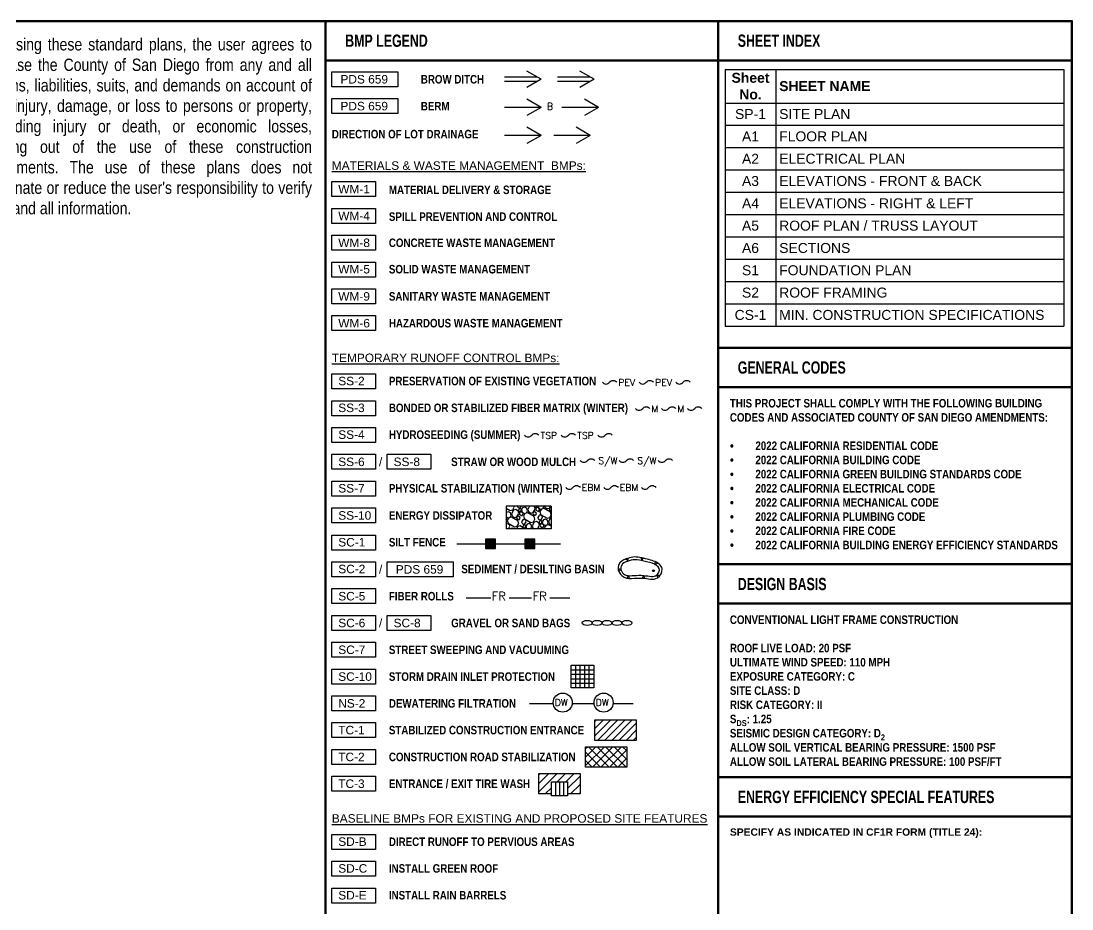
# Model space of a CAD drawing. Header units: inches. Extents: x -350 to 3672, y -1325 to 3943.
# Drawn here: x 3319.83 to 3333.2, y 984.6 to 995.89 of the extents above; entities that cross this region are included whole.
import ezdxf
from ezdxf.enums import TextEntityAlignment as Align

# ---------------------------------------------------------------- set-up
doc = ezdxf.new("R2010")
doc.units = ezdxf.units.IN
doc.header["$MEASUREMENT"] = 0
doc.layers.add('Plot Plan Border', color=7, linetype='Continuous', lineweight=50)
doc.layers.add('Plot Plan Notes', color=7, linetype='Continuous')
doc.styles.add('Legend', font='ARIALNB.TTF')
doc.styles.get("Standard").update_dxf_attribs({"font": 'arial.ttf'})
doc.styles.add('THIN', font='ROMANS.shx', dxfattribs={"height": 0.0944})
doc.styles.add('TITLE', font='ARIALNB.TTF', dxfattribs={"height": 0.4})

# ---------------------------------------------------------------- blocks, each defined once
blk = doc.blocks.new('*T107')
at = {"layer": 'Plot Plan Notes', "color": 0, "linetype": 'ByBlock', "lineweight": -2, "transparency": 16777216}
for p, q in [((0, 0), (4.309, 0)), ((0, 0), (0, -3.263)), ((0.647, 0), (0.647, -3.263)), ((4.309, 0), (4.309, -3.263)), ((0, -0.427), (4.309, -0.427)), ((0, -0.71), (4.309, -0.71)), ((0, -0.994), (4.309, -0.994)), ((0, -1.278), (4.309, -1.278)), ((0, -1.561), (4.309, -1.561)), ((0, -1.845), (4.309, -1.845)), ((0, -2.129), (4.309, -2.129)), ((0, -2.412), (4.309, -2.412)), ((0, -2.696), (4.309, -2.696)), ((0, -2.98), (4.309, -2.98)), ((0, -3.263), (4.309, -3.263))]:
    blk.add_line(p, q, dxfattribs=at)
at = {"layer": 'Plot Plan Notes', "color": 0, "transparency": 16777216}
for s, insert, char_height, width, attachment_point in [('{\\fArial|b1|i0|c0|p34;Sheet No. }', (0.324, -0.213), 0.12672, 0.56259, 5), ('{\\fArial|b1|i0|c0|p34;SHEET NAME}', (0.689, -0.213), 0.12672, 3.57721, 4), ('SP-1', (0.324, -0.568), 0.1267, 0.56259, 5), ('SITE PLAN', (0.689, -0.568), 0.1267, 3.57721, 4), ('A1', (0.324, -0.852), 0.1267, 0.56259, 5), ('FLOOR PLAN', (0.689, -0.852), 0.1267, 3.57721, 4), ('A2', (0.324, -1.136), 0.1267, 0.56259, 5), ('ELECTRICAL PLAN', (0.689, -1.136), 0.12672, 3.57721, 4), ('A3', (0.324, -1.419), 0.1267, 0.56259, 5), ('ELEVATIONS - FRONT & BACK', (0.689, -1.419), 0.12672, 3.57721, 4), ('A4', (0.324, -1.703), 0.1267, 0.56259, 5), ('ELEVATIONS - RIGHT & LEFT', (0.689, -1.703), 0.12672, 3.57721, 4), ('A5', (0.324, -1.987), 0.1267, 0.56259, 5), ('ROOF PLAN / TRUSS LAYOUT', (0.689, -1.987), 0.12672, 3.57721, 4), ('A6', (0.324, -2.271), 0.1267, 0.56259, 5), ('SECTIONS', (0.689, -2.271), 0.1267, 3.57721, 4), ('S1', (0.324, -2.554), 0.1267, 0.56259, 5), ('FOUNDATION PLAN', (0.689, -2.554), 0.12672, 3.57721, 4), ('S2', (0.324, -2.838), 0.1267, 0.56259, 5), ('ROOF FRAMING', (0.689, -2.838), 0.12672, 3.57721, 4), ('CS-1', (0.324, -3.122), 0.1267, 0.56259, 5), ('MIN. CONSTRUCTION SPECIFICATIONS', (0.689, -3.122), 0.12672, 3.57721, 4)]:
    blk.add_mtext(s, dxfattribs=dict(at, insert=insert, char_height=char_height, width=width, attachment_point=attachment_point))
blk = doc.blocks.new('*X105')
at = {"color": 0}
for p, q in [((5.75, 12.84), (5.793, 12.815)), ((5.823, 12.823), (5.839, 12.851)), ((5.839, 12.851), (5.836, 12.863)), ((5.874, 12.863), (5.876, 12.855)), ((5.876, 12.854), (5.894, 12.844)), ((5.893, 12.845), (5.909, 12.849)), ((5.904, 12.836), (5.894, 12.834)), ((5.916, 12.829), (5.904, 12.836)), ((5.909, 12.848), (5.918, 12.863)), ((5.932, 12.844), (5.92, 12.822)), ((5.957, 12.851), (5.932, 12.844)), ((5.98, 12.838), (5.957, 12.851)), ((5.986, 12.813), (5.98, 12.838)), ((6.01, 12.863), (5.989, 12.827)), ((6.065, 12.857), (6.056, 12.863)), ((6.072, 12.833), (6.065, 12.858)), ((6.067, 12.863), (6.069, 12.856)), ((6.069, 12.856), (6.08, 12.849)), ((6.085, 12.845), (6.077, 12.831)), ((6.08, 12.85), (6.09, 12.853)), ((6.098, 12.848), (6.085, 12.844)), ((6.091, 12.851), (6.097, 12.863)), ((6.117, 12.838), (6.097, 12.849)), ((6.103, 12.863), (6.107, 12.845)), ((6.107, 12.845), (6.13, 12.832)), ((6.121, 12.824), (6.117, 12.836)), ((6.13, 12.832), (6.155, 12.839)), ((6.17, 12.839), (6.14, 12.831)), ((6.155, 12.839), (6.168, 12.861)), ((6.168, 12.861), (6.167, 12.863)), ((6.242, 12.798), (6.17, 12.839)), ((6.174, 12.863), (6.177, 12.852)), ((6.177, 12.851), (6.205, 12.835)), ((6.205, 12.836), (6.23, 12.842)), ((6.235, 12.846), (6.227, 12.833)), ((6.23, 12.841), (6.243, 12.863)), ((6.246, 12.849), (6.235, 12.846)), ((6.25, 12.848), (6.246, 12.85)), ((5.751, 12.795), (5.75, 12.793)), ((5.75, 12.745), (5.767, 12.735)), ((5.755, 12.741), (5.75, 12.743)), ((5.75, 12.713), (5.758, 12.727)), ((5.776, 12.802), (5.751, 12.795)), ((5.759, 12.727), (5.755, 12.739)), ((5.777, 12.733), (5.761, 12.706)), ((5.767, 12.735), (5.792, 12.742)), ((5.799, 12.789), (5.776, 12.802)), ((5.808, 12.742), (5.777, 12.733)), ((5.792, 12.742), (5.805, 12.764)), ((5.793, 12.815), (5.823, 12.823)), ((5.805, 12.764), (5.799, 12.789)), ((5.831, 12.818), (5.808, 12.779)), ((5.808, 12.78), (5.814, 12.755)), ((5.88, 12.7), (5.808, 12.742)), ((5.815, 12.754), (5.843, 12.738)), ((5.855, 12.826), (5.83, 12.819)), ((5.843, 12.738), (5.868, 12.745)), ((5.884, 12.809), (5.856, 12.825)), ((5.872, 12.749), (5.865, 12.736)), ((5.865, 12.736), (5.868, 12.725)), ((5.868, 12.744), (5.891, 12.784)), ((5.868, 12.726), (5.886, 12.716)), ((5.884, 12.752), (5.873, 12.749)), ((5.89, 12.785), (5.884, 12.81)), ((5.901, 12.743), (5.884, 12.753)), ((5.885, 12.818), (5.888, 12.808)), ((5.895, 12.833), (5.886, 12.817)), ((5.886, 12.714), (5.897, 12.717)), ((5.888, 12.807), (5.899, 12.801)), ((5.904, 12.796), (5.896, 12.782)), ((5.896, 12.782), (5.899, 12.769)), ((5.897, 12.718), (5.904, 12.731)), ((5.899, 12.801), (5.909, 12.804)), ((5.899, 12.77), (5.919, 12.759)), ((5.905, 12.73), (5.902, 12.741)), ((5.917, 12.799), (5.904, 12.796)), ((5.91, 12.803), (5.919, 12.819)), ((5.918, 12.82), (5.915, 12.83)), ((5.936, 12.789), (5.916, 12.8)), ((5.919, 12.758), (5.931, 12.761)), ((5.92, 12.822), (5.926, 12.797)), ((5.926, 12.797), (5.949, 12.784)), ((5.931, 12.762), (5.939, 12.776)), ((5.95, 12.718), (5.934, 12.713)), ((5.94, 12.775), (5.936, 12.788)), ((5.958, 12.782), (5.943, 12.754)), ((5.943, 12.754), (5.951, 12.724)), ((5.949, 12.784), (5.974, 12.79)), ((5.967, 12.707), (5.95, 12.717)), ((5.951, 12.724), (6.022, 12.682)), ((5.989, 12.79), (5.958, 12.782)), ((5.974, 12.79), (5.986, 12.813)), ((5.989, 12.828), (5.996, 12.803)), ((6.061, 12.749), (5.989, 12.79)), ((5.996, 12.803), (6.024, 12.786)), ((6.024, 12.787), (6.049, 12.794)), ((6.053, 12.798), (6.046, 12.785)), ((6.046, 12.784), (6.049, 12.773)), ((6.049, 12.793), (6.072, 12.832)), ((6.049, 12.774), (6.067, 12.764)), ((6.053, 12.691), (6.069, 12.718)), ((6.065, 12.8), (6.054, 12.797)), ((6.069, 12.718), (6.061, 12.749)), ((6.082, 12.791), (6.065, 12.801)), ((6.067, 12.763), (6.078, 12.766)), ((6.077, 12.83), (6.08, 12.818)), ((6.078, 12.766), (6.085, 12.779)), ((6.08, 12.819), (6.1, 12.808)), ((6.086, 12.779), (6.083, 12.79)), ((6.1, 12.806), (6.113, 12.81)), ((6.116, 12.761), (6.102, 12.737)), ((6.102, 12.738), (6.106, 12.722)), ((6.106, 12.722), (6.123, 12.712)), ((6.112, 12.81), (6.121, 12.824)), ((6.131, 12.766), (6.116, 12.762)), ((6.14, 12.831), (6.124, 12.803)), ((6.124, 12.803), (6.132, 12.772)), ((6.149, 12.755), (6.131, 12.765)), ((6.132, 12.772), (6.203, 12.731)), ((6.139, 12.715), (6.153, 12.74)), ((6.152, 12.741), (6.148, 12.756)), ((6.187, 12.718), (6.162, 12.711)), ((6.209, 12.705), (6.187, 12.718)), ((6.203, 12.731), (6.234, 12.739)), ((6.242, 12.734), (6.219, 12.695)), ((6.227, 12.833), (6.23, 12.822)), ((6.23, 12.823), (6.248, 12.813)), ((6.234, 12.739), (6.25, 12.767)), ((6.25, 12.738), (6.241, 12.735)), ((6.25, 12.767), (6.242, 12.798)), ((6.248, 12.811), (6.25, 12.812)), ((5.75, 12.713), (5.75, 12.713)), ((5.754, 12.664), (5.75, 12.657)), ((5.75, 12.621), (5.761, 12.615)), ((5.769, 12.669), (5.753, 12.665)), ((5.761, 12.706), (5.77, 12.675)), ((5.761, 12.615), (5.776, 12.619)), ((5.786, 12.658), (5.769, 12.668)), ((5.77, 12.675), (5.841, 12.634)), ((5.777, 12.618), (5.791, 12.643)), ((5.79, 12.644), (5.786, 12.659)), ((5.8, 12.614), (5.799, 12.613)), ((5.825, 12.621), (5.8, 12.614)), ((5.839, 12.613), (5.825, 12.621)), ((5.841, 12.634), (5.872, 12.642)), ((5.88, 12.637), (5.865, 12.613)), ((5.872, 12.642), (5.888, 12.67)), ((5.904, 12.645), (5.879, 12.638)), ((5.888, 12.67), (5.88, 12.7)), ((5.932, 12.628), (5.904, 12.644)), ((5.92, 12.689), (5.925, 12.674)), ((5.935, 12.712), (5.921, 12.688)), ((5.925, 12.673), (5.942, 12.663)), ((5.937, 12.613), (5.932, 12.628)), ((5.943, 12.651), (5.934, 12.636)), ((5.934, 12.637), (5.936, 12.627)), ((5.936, 12.626), (5.948, 12.62)), ((5.942, 12.664), (5.957, 12.668)), ((5.953, 12.655), (5.943, 12.652)), ((5.948, 12.62), (5.958, 12.623)), ((5.952, 12.615), (5.951, 12.613)), ((5.964, 12.648), (5.953, 12.655)), ((5.965, 12.618), (5.953, 12.615)), ((5.958, 12.667), (5.972, 12.691)), ((5.958, 12.622), (5.967, 12.638)), ((5.967, 12.639), (5.964, 12.649)), ((5.976, 12.613), (5.965, 12.619)), ((5.971, 12.692), (5.967, 12.707)), ((5.981, 12.663), (5.968, 12.641)), ((5.968, 12.641), (5.975, 12.616)), ((5.975, 12.616), (5.98, 12.613)), ((6.006, 12.67), (5.981, 12.663)), ((6.028, 12.657), (6.006, 12.67)), ((6.022, 12.682), (6.053, 12.691)), ((6.024, 12.613), (6.035, 12.632)), ((6.035, 12.632), (6.028, 12.657)), ((6.037, 12.647), (6.044, 12.622)), ((6.061, 12.686), (6.038, 12.646)), ((6.044, 12.622), (6.06, 12.613)), ((6.085, 12.693), (6.06, 12.687)), ((6.114, 12.676), (6.085, 12.693)), ((6.098, 12.613), (6.121, 12.651)), ((6.102, 12.617), (6.1, 12.613)), ((6.113, 12.619), (6.102, 12.616)), ((6.12, 12.652), (6.113, 12.677)), ((6.126, 12.613), (6.113, 12.62)), ((6.124, 12.7), (6.115, 12.684)), ((6.115, 12.685), (6.117, 12.675)), ((6.118, 12.675), (6.129, 12.668)), ((6.123, 12.712), (6.138, 12.716)), ((6.134, 12.704), (6.124, 12.701)), ((6.134, 12.664), (6.125, 12.65)), ((6.126, 12.649), (6.129, 12.637)), ((6.129, 12.669), (6.139, 12.671)), ((6.129, 12.638), (6.148, 12.627)), ((6.145, 12.697), (6.134, 12.703)), ((6.146, 12.667), (6.134, 12.663)), ((6.139, 12.67), (6.148, 12.686)), ((6.148, 12.687), (6.145, 12.697)), ((6.166, 12.656), (6.146, 12.668)), ((6.162, 12.711), (6.149, 12.689)), ((6.149, 12.689), (6.156, 12.664)), ((6.149, 12.625), (6.161, 12.629)), ((6.156, 12.664), (6.178, 12.651)), ((6.161, 12.629), (6.169, 12.643)), ((6.169, 12.643), (6.166, 12.655)), ((6.188, 12.649), (6.172, 12.622)), ((6.172, 12.622), (6.175, 12.613)), ((6.178, 12.651), (6.203, 12.658)), ((6.219, 12.658), (6.188, 12.649)), ((6.203, 12.658), (6.216, 12.68)), ((6.216, 12.68), (6.209, 12.705)), ((6.218, 12.696), (6.225, 12.671)), ((6.25, 12.64), (6.219, 12.658)), ((6.225, 12.67), (6.25, 12.656))]:
    blk.add_line(p, q, dxfattribs=at)

msp = doc.modelspace()

# ---------------------------------------------------------------- hatches: boundary and pattern name
at = {"layer": 'Plot Plan Notes'}
h = msp.add_hatch(color=7, dxfattribs=at)
h.paths.add_polyline_path([(3325.86839, 989.30431), (3325.741, 989.30431), (3325.741, 989.24624), (3325.86839, 989.24624)])
h.paths.add_polyline_path([(3325.86839, 989.24624), (3325.741, 989.24624), (3325.741, 989.18817), (3325.86839, 989.18817)])
h = msp.add_hatch(color=7, dxfattribs=at)
h.paths.add_polyline_path([(3326.24099, 989.30431), (3326.24099, 989.24624), (3326.36838, 989.24624), (3326.36838, 989.30431)])
h.paths.add_polyline_path([(3326.36838, 989.18817), (3326.36838, 989.24624), (3326.24099, 989.24624), (3326.24099, 989.18817)])
at = {"layer": 'Plot Plan Notes', "lineweight": -2}
h = msp.add_hatch(color=0, dxfattribs=at)
edge = h.paths.add_edge_path()
edge.add_spline(control_points=[(3327.42532, 988.93257), (3327.42597, 988.91998), (3327.42893, 988.90744), (3327.43364, 988.89552)], knot_values=[1.00952911, 1.00952911, 1.00952911, 1.00952911, 1.04140145, 1.04140145, 1.04140145, 1.04140145], degree=3, periodic=0)
edge.add_line((3327.43364, 988.89552), (3327.46133, 988.92251))
edge.add_line((3327.46133, 988.92251), (3327.42532, 988.93257))
edge = h.paths.add_edge_path()
edge.add_spline(control_points=[(3327.55484, 989.06343), (3327.54607, 989.06054), (3327.53736, 989.0575), (3327.52871, 989.05451), (3327.52836, 989.05439), (3327.52801, 989.05427), (3327.52766, 989.05415)], knot_values=[1.18636269, 1.18636269, 1.18636269, 1.18636269, 1.21032074, 1.21032074, 1.21032074, 1.21129395, 1.21129395, 1.21129395, 1.21129395], degree=3, periodic=0)
edge.add_line((3327.52766, 989.05415), (3327.55128, 989.02592))
edge.add_line((3327.55128, 989.02592), (3327.55484, 989.06343))
edge = h.paths.add_edge_path()
edge.add_line((3327.72341, 989.03401), (3327.74856, 989.06326))
edge.add_spline(control_points=[(3327.74856, 989.06326), (3327.73879, 989.06573), (3327.72904, 989.06809), (3327.7193, 989.07021)], knot_values=[0.17070713, 0.17070713, 0.17070713, 0.17070713, 0.19639486, 0.19639486, 0.19639486, 0.19639486], degree=3, periodic=0)
edge.add_line((3327.7193, 989.07021), (3327.72341, 989.03401))
edge = h.paths.add_edge_path()
edge.add_line((3327.56414, 988.84228), (3327.53636, 988.81098))
edge.add_spline(control_points=[(3327.53636, 988.81098), (3327.54795, 988.80877), (3327.55999, 988.80762), (3327.57239, 988.80716)], knot_values=[0.85389779, 0.85389779, 0.85389779, 0.85389779, 0.88638796, 0.88638796, 0.88638796, 0.88638796], degree=3, periodic=0)
edge.add_line((3327.57239, 988.80716), (3327.56414, 988.84228))
edge = h.paths.add_edge_path()
edge.add_spline(control_points=[(3327.73025, 988.81181), (3327.73193, 988.81172), (3327.74581, 988.81092), (3327.75961, 988.80928), (3327.77163, 988.80762)], knot_values=[0.69151022, 0.69151022, 0.69151022, 0.69151022, 0.6955269, 0.72485163, 0.72485163, 0.72485163, 0.72485163], degree=3, periodic=0)
edge.add_line((3327.77163, 988.80762), (3327.75079, 988.84472))
edge.add_line((3327.75079, 988.84472), (3327.73025, 988.81181))
edge = h.paths.add_edge_path()
edge.add_line((3327.91667, 988.85095), (3327.92614, 988.81544))
edge.add_spline(control_points=[(3327.92614, 988.81544), (3327.93638, 988.82188), (3327.94614, 988.83041), (3327.95469, 988.84027)], knot_values=[0.52248647, 0.52248647, 0.52248647, 0.52248647, 0.55403345, 0.55403345, 0.55403345, 0.55403345], degree=3, periodic=0)
edge.add_line((3327.95469, 988.84027), (3327.91667, 988.85095))
edge = h.paths.add_edge_path()
edge.add_spline(control_points=[(3327.93214, 989.00101), (3327.92139, 989.00856), (3327.90994, 989.01481), (3327.89799, 989.02015)], knot_values=[0.32926284, 0.32926284, 0.32926284, 0.32926284, 0.36373477, 0.36373477, 0.36373477, 0.36373477], degree=3, periodic=0)
edge.add_line((3327.89799, 989.02015), (3327.88998, 988.98597))
edge.add_line((3327.88998, 988.98597), (3327.93214, 989.00101))
at = {"layer": 'Plot Plan Notes'}
h = msp.add_hatch(dxfattribs=at)
h.set_pattern_fill('ANSI31', scale=0.515463, style=0)
h.set_pattern_definition([(45, (3321.19859, 977.59372), (-0.0455609, 0.0455609), [])])
h.paths.add_polyline_path([(3327.13136, 987.00846), (3327.13136, 986.74797), (3327.65699, 986.74797), (3327.65699, 987.00846)])
h = msp.add_hatch(dxfattribs=at)
h.set_pattern_fill('ANSI37', scale=0.610919, style=0)
h.set_pattern_definition([(45, (3314.569326, 977.00995), (-0.0539981, 0.0539981), []), (135, (3314.569326, 977.00995), (-0.0539981, -0.0539981), [])])
h.paths.add_polyline_path([(3327.01064, 986.66776), (3327.01064, 986.40727), (3327.53627, 986.40727), (3327.53627, 986.66776)])
h = msp.add_hatch(dxfattribs=at)
h.set_pattern_fill('ANSI31', scale=0.610919, style=0)
h.set_pattern_definition([(45, (3314.569326, 977.05332), (-0.0539981, 0.0539981), [])])
h.paths.add_polyline_path([(3326.78193, 986.21929), (3326.78193, 986.06656), (3326.94292, 986.06656), (3326.94292, 986.32705), (3326.41729, 986.32705), (3326.41729, 986.06656), (3326.57829, 986.06656), (3326.57829, 986.21929)])

# ---------------------------------------------------------------- linework, layer by layer
at = {"layer": 'Plot Plan Border', "lineweight": 90}
msp.add_lwpolyline([(3298.6973, 995.894), (3333.1973, 995.894), (3333.1973, 973.394), (3298.6973, 973.394)], close=True, dxfattribs=at)
at = {"layer": 'Plot Plan Border'}
for points in [[(3328.6973, 995.394), (3323.70553, 995.394), (3323.70553, 995.894), (3328.6973, 995.894)], [(3333.1973, 995.894), (3328.6973, 995.894), (3328.6973, 995.394), (3333.1973, 995.394)], [(3323.70553, 995.394), (3328.6973, 995.394), (3328.6973, 977.394), (3323.70553, 977.394)], [(3333.1973, 991.7388), (3328.6973, 991.7388), (3328.6973, 995.394), (3333.1973, 995.394)], [(3333.1973, 991.2388), (3328.6973, 991.2388), (3328.6973, 991.7388), (3333.1973, 991.7388)], [(3333.1973, 991.2388), (3328.6973, 991.2388), (3328.6973, 988.98626), (3333.1973, 988.98626)], [(3333.1973, 988.48626), (3328.6973, 988.48626), (3328.6973, 988.98626), (3333.1973, 988.98626)], [(3333.1973, 986.27924), (3328.6973, 986.27924), (3328.6973, 988.48626), (3333.1973, 988.48626)], [(3333.1973, 985.77924), (3328.6973, 985.77924), (3328.6973, 986.27924), (3333.1973, 986.27924)], [(3333.1973, 984.06554), (3328.6973, 984.06554), (3328.6973, 985.77924), (3333.1973, 985.77924)]]:
    msp.add_lwpolyline(points, close=True, dxfattribs=at)
at = {"layer": 'Plot Plan Notes', "color": 7}
for p, q in [((3326.44565, 995.1528), (3326.26709, 995.25589)), ((3327.11944, 995.1528), (3326.94088, 995.25589)), ((3326.40101, 995.17857), (3325.98174, 995.17857)), ((3326.40101, 995.12703), (3325.98174, 995.12703)), ((3326.44565, 995.1528), (3326.26709, 995.04971)), ((3327.0748, 995.17857), (3326.65553, 995.17857)), ((3327.0748, 995.12703), (3326.65553, 995.12703)), ((3327.11944, 995.1528), (3326.94088, 995.04971)), ((3326.44565, 994.79612), (3326.26709, 994.89921)), ((3327.17587, 994.79612), (3326.99731, 994.89921)), ((3326.44565, 994.79612), (3325.98174, 994.79612)), ((3326.44565, 994.79612), (3326.26709, 994.69303)), ((3327.17587, 994.79612), (3326.71195, 994.79612)), ((3327.17587, 994.79612), (3326.99731, 994.69303)), ((3326.44565, 994.43994), (3325.98174, 994.43994)), ((3326.44565, 994.43994), (3326.26709, 994.54303)), ((3326.44565, 994.43994), (3326.26709, 994.33684)), ((3327.0709, 994.43994), (3326.60699, 994.43994)), ((3327.0709, 994.43994), (3326.89234, 994.54303)), ((3327.0709, 994.43994), (3326.89234, 994.33684)), ((3326.57604, 989.7247), (3326.0033, 989.7247)), ((3326.0033, 989.7247), (3326.0033, 989.43834)), ((3326.57604, 989.7247), (3326.57604, 989.43834)), ((3326.57604, 989.43834), (3326.0033, 989.43834)), ((3325.37621, 989.24624), (3326.69436, 989.24624)), ((3326.36838, 989.24624), (3326.64241, 989.24624)), ((3325.49585, 988.55991), (3325.8093, 988.55991)), ((3326.04193, 988.55991), (3326.3244, 988.55991)), ((3326.55702, 988.55991), (3326.814, 988.55991)), ((3326.82898, 987.64553), (3327.11535, 987.64553)), ((3326.88625, 987.41644), (3326.88625, 987.70281)), ((3326.94352, 987.41644), (3326.94352, 987.70281)), ((3327.0008, 987.41644), (3327.0008, 987.70281)), ((3327.05807, 987.41644), (3327.05807, 987.70281)), ((3326.82898, 987.58826), (3327.11535, 987.58826)), ((3326.82898, 987.53099), (3327.11535, 987.53099)), ((3326.82898, 987.47371), (3327.11535, 987.47371)), ((3326.29822, 987.21892), (3326.6003, 987.21892)), ((3326.84234, 987.21892), (3327.12094, 987.21892)), ((3327.36297, 987.21892), (3327.61637, 987.21892)), ((3326.6292, 986.21929), (3326.6292, 986.04111)), ((3326.68011, 986.21929), (3326.68011, 986.04111)), ((3326.73102, 986.21929), (3326.73102, 986.04111))]:
    msp.add_line(p, q, dxfattribs=at)
for points in [[(3323.78546, 995.24868), (3324.62303, 995.24868), (3324.62303, 995.05798), (3323.78546, 995.05798)], [(3323.78546, 994.90798), (3324.62303, 994.90798), (3324.62303, 994.71727), (3323.78546, 994.71727)], [(3323.78546, 993.85189), (3324.34024, 993.85189), (3324.34024, 993.66118), (3323.78546, 993.66118)], [(3323.78546, 993.51118), (3324.34024, 993.51118), (3324.34024, 993.32048), (3323.78546, 993.32048)], [(3323.78546, 993.17048), (3324.34024, 993.17048), (3324.34024, 992.97977), (3323.78546, 992.97977)], [(3323.78546, 992.82977), (3324.34024, 992.82977), (3324.34024, 992.63907), (3323.78546, 992.63907)], [(3323.78546, 992.48907), (3324.34024, 992.48907), (3324.34024, 992.29837), (3323.78546, 992.29837)], [(3323.78546, 992.14837), (3324.34024, 992.14837), (3324.34024, 991.95766), (3323.78546, 991.95766)], [(3323.78546, 991.40766), (3324.34024, 991.40766), (3324.34024, 991.21696), (3323.78546, 991.21696)], [(3323.78546, 991.06696), (3324.34024, 991.06696), (3324.34024, 990.87625), (3323.78546, 990.87625)], [(3323.78546, 990.72625), (3324.34024, 990.72625), (3324.34024, 990.53555), (3323.78546, 990.53555)], [(3323.78546, 990.38555), (3324.34024, 990.38555), (3324.34024, 990.19485), (3323.78546, 990.19485)], [(3324.4889, 990.38555), (3325.04368, 990.38555), (3325.04368, 990.19485), (3324.4889, 990.19485)], [(3323.78546, 990.04427), (3324.34024, 990.04427), (3324.34024, 989.85357), (3323.78546, 989.85357)], [(3323.78546, 989.70357), (3324.34024, 989.70357), (3324.34024, 989.51286), (3323.78546, 989.51286)], [(3323.78546, 989.35849), (3324.34024, 989.35849), (3324.34024, 989.16779), (3323.78546, 989.16779)], [(3325.86839, 989.30431), (3325.741, 989.30431), (3325.741, 989.18817), (3325.86839, 989.18817)], [(3326.36838, 989.30431), (3326.24099, 989.30431), (3326.24099, 989.18817), (3326.36838, 989.18817)], [(3323.78546, 988.67709), (3324.34024, 988.67709), (3324.34024, 988.48638), (3323.78546, 988.48638)], [(3323.78546, 988.33638), (3324.34024, 988.33638), (3324.34024, 988.14568), (3323.78546, 988.14568)], [(3324.4889, 988.33638), (3325.04368, 988.33638), (3325.04368, 988.14568), (3324.4889, 988.14568)], [(3323.78546, 987.99568), (3324.34024, 987.99568), (3324.34024, 987.80497), (3323.78546, 987.80497)], [(3323.78546, 987.65497), (3324.34024, 987.65497), (3324.34024, 987.46427), (3323.78546, 987.46427)], [(3326.82898, 987.70281), (3327.11535, 987.70281), (3327.11535, 987.41644), (3326.82898, 987.41644)], [(3323.78546, 987.31427), (3324.34024, 987.31427), (3324.34024, 987.12357), (3323.78546, 987.12357)], [(3323.78546, 986.97357), (3324.34024, 986.97357), (3324.34024, 986.78286), (3323.78546, 986.78286)], [(3327.13136, 987.00846), (3327.65699, 987.00846), (3327.65699, 986.74797), (3327.13136, 986.74797)], [(3323.78546, 986.63286), (3324.34024, 986.63286), (3324.34024, 986.44216), (3323.78546, 986.44216)], [(3327.01064, 986.66776), (3327.53627, 986.66776), (3327.53627, 986.40727), (3327.01064, 986.40727)], [(3323.78546, 986.29216), (3324.34024, 986.29216), (3324.34024, 986.10146), (3323.78546, 986.10146)], [(3326.78193, 986.04111), (3326.57829, 986.04111), (3326.57829, 986.21929), (3326.78193, 986.21929)]]:
    msp.add_lwpolyline(points, close=True, dxfattribs=at)
for points in [[(3327.22574, 991.30187, 0.5), (3327.31738, 991.30187, -0.23606798), (3327.36319, 991.32478, -0.23606798), (3327.40901, 991.30187, 0.5)], [(3327.69244, 991.30187, 0.5), (3327.78408, 991.30187, -0.23606798), (3327.8299, 991.32478, -0.23606798), (3327.87571, 991.30187, 0.5)], [(3328.16028, 991.30187, 0.5), (3328.25192, 991.30187, -0.23606798), (3328.29774, 991.32478, -0.23606798), (3328.34356, 991.30187, 0.5)], [(3327.64684, 990.96757, 0.5), (3327.73848, 990.96757, -0.23606798), (3327.78429, 990.99048, -0.23606798), (3327.83011, 990.96757, 0.5)], [(3327.97572, 990.96757, 0.5), (3328.06736, 990.96757, -0.23606798), (3328.11318, 990.99048, -0.23606798), (3328.15899, 990.96757, 0.5)], [(3328.30817, 990.96757, 0.5), (3328.39981, 990.96757, -0.23606798), (3328.44563, 990.99048, -0.23606798), (3328.49145, 990.96757, 0.5)], [(3326.23512, 990.62819, 0.5), (3326.32676, 990.62819, -0.23606798), (3326.37257, 990.6511, -0.23606798), (3326.41839, 990.62819, 0.5)], [(3326.70182, 990.62819, 0.5), (3326.79346, 990.62819, -0.23606798), (3326.83928, 990.6511, -0.23606798), (3326.88509, 990.62819, 0.5)], [(3327.16903, 990.62819, 0.5), (3327.26067, 990.62819, -0.23606798), (3327.30648, 990.6511, -0.23606798), (3327.3523, 990.62819, 0.5)], [(3326.94534, 990.3064, 0.5), (3327.03698, 990.3064, -0.23606798), (3327.0828, 990.32931, -0.23606798), (3327.12862, 990.3064, 0.5)], [(3327.4404, 990.3064, 0.5), (3327.53204, 990.3064, -0.23606798), (3327.57786, 990.32931, -0.23606798), (3327.62368, 990.3064, 0.5)], [(3327.93597, 990.3064, 0.5), (3328.02761, 990.3064, -0.23606798), (3328.07343, 990.32931, -0.23606798), (3328.11925, 990.3064, 0.5)], [(3326.76044, 989.96512, 0.5), (3326.85208, 989.96512, -0.23606798), (3326.8979, 989.98803, -0.23606798), (3326.94372, 989.96512, 0.5)], [(3327.24335, 989.96512, 0.5), (3327.33499, 989.96512, -0.23606798), (3327.38081, 989.98803, -0.23606798), (3327.42663, 989.96512, 0.5)], [(3327.72271, 989.96512, 0.5), (3327.81435, 989.96512, -0.23606798), (3327.86017, 989.98803, -0.23606798), (3327.90599, 989.96512, 0.5)]]:
    msp.add_lwpolyline(points, format="xyb", dxfattribs=at)
at = {"layer": 'Plot Plan Notes', "color": 0, "lineweight": -2}
for points in [[(3323.78546, 989.01779), (3324.34024, 989.01779), (3324.34024, 988.82709), (3323.78546, 988.82709)], [(3324.4889, 989.0169), (3325.32647, 989.0169), (3325.32647, 988.8262), (3324.4889, 988.8262)], [(3323.78546, 985.55146), (3324.34024, 985.55146), (3324.34024, 985.36075), (3323.78546, 985.36075)], [(3323.78546, 985.21075), (3324.34024, 985.21075), (3324.34024, 985.02005), (3323.78546, 985.02005)], [(3323.78546, 984.87005), (3324.34024, 984.87005), (3324.34024, 984.67934), (3323.78546, 984.67934)]]:
    msp.add_lwpolyline(points, close=True, dxfattribs=at)
for points in [[(3327.52766, 989.05415), (3327.55128, 989.02592), (3327.55484, 989.06343)], [(3327.7193, 989.07021), (3327.72341, 989.03401), (3327.74856, 989.06326)], [(3327.89799, 989.02015), (3327.88998, 988.98597), (3327.93214, 989.00101)], [(3327.42532, 988.93257), (3327.46133, 988.92251), (3327.43364, 988.89552)], [(3327.57239, 988.80716), (3327.56414, 988.84228), (3327.53636, 988.81098)], [(3327.77163, 988.80762), (3327.75079, 988.84472), (3327.73025, 988.81181)], [(3327.95469, 988.84027), (3327.91667, 988.85095), (3327.92614, 988.81544)]]:
    msp.add_lwpolyline(points, dxfattribs=at)
at = {"layer": 'Plot Plan Notes', "color": 7}
msp.add_lwpolyline([(3326.57829, 986.06656), (3326.41729, 986.06656), (3326.41729, 986.32705), (3326.94292, 986.32705), (3326.94292, 986.06656), (3326.78193, 986.06656)], dxfattribs=at)
at = {"layer": 'Plot Plan Notes', "color": 0, "lineweight": -2}
msp.add_circle((3327.87637, 988.90509), 0.01138, dxfattribs=at)
at = {"layer": 'Plot Plan Notes', "color": 7}
for centre in [(3326.72132, 987.22769), (3327.24196, 987.22769)]:
    msp.add_circle(centre, 0.12133, dxfattribs=at)
for centre in [(3327.03314, 988.24103), (3327.15912, 988.24103), (3327.2851, 988.24103), (3327.41107, 988.24103), (3327.53705, 988.24103)]:
    msp.add_ellipse(centre, major_axis=(-0.06299, 0), ratio=0.50072422, dxfattribs=at)
at = {"layer": 'Plot Plan Notes', "color": 0, "lineweight": -2, "start_tangent": (0.94507519, 0.326853), "end_tangent": (0.94507519, 0.326853)}
msp.add_spline([(3327.52871, 989.05451), (3327.612, 989.07781), (3327.79524, 989.05118), (3327.9485, 988.98794), (3327.98514, 988.92802), (3327.92518, 988.81484), (3327.73527, 988.81152), (3327.4754, 988.83814), (3327.42543, 988.94466), (3327.49873, 989.04452), (3327.52871, 989.05451)], degree=3, dxfattribs=at)
at = {"layer": 'Plot Plan Notes', "color": 0, "lineweight": -2}
msp.add_open_spline([(3327.53994, 989.02203), (3327.57779, 989.03512), (3327.61019, 989.0457), (3327.67731, 989.04525), (3327.71404, 989.03676), (3327.80039, 989.01434), (3327.85051, 989.00444), (3327.92384, 988.97018), (3327.95315, 988.94174), (3327.95075, 988.89382), (3327.93465, 988.86531), (3327.89628, 988.83462), (3327.87721, 988.83132), (3327.82088, 988.83392), (3327.78642, 988.84148), (3327.66819, 988.85227), (3327.58908, 988.83446), (3327.51552, 988.8507), (3327.49775, 988.86057), (3327.46657, 988.89922), (3327.4574, 988.92447), (3327.46267, 988.9666), (3327.47789, 988.9907), (3327.50823, 989.01243), (3327.52215, 989.01588), (3327.53994, 989.02203)], degree=3, knots=[0, 0, 0, 0, 0.10405414, 0.10405414, 0.20810829, 0.20810829, 0.33286316, 0.33286316, 0.45761804, 0.45761804, 0.54273953, 0.54273953, 0.62786102, 0.62786102, 0.71298251, 0.71298251, 0.89106971, 0.89106971, 0.97351353, 0.97351353, 1.05595735, 1.05595735, 1.13840117, 1.13840117, 1.1873359, 1.1873359, 1.1873359, 1.1873359], dxfattribs=at)

# ---------------------------------------------------------------- block references
msp.add_blockref('*T107', (3328.78527, 995.27863))
at = {"layer": 'Plot Plan Notes', "color": 7, "xscale": 1.145472434577, "yscale": 1.145472434577, "zscale": 1.145472434577}
msp.add_blockref('*X105', (3319.41684, 974.99088), dxfattribs=at)

# ---------------------------------------------------------------- texts
at = {"layer": 'Plot Plan Notes', "style": 'TITLE', "width": 0.88}
for s, p in [('BMP LEGEND', (3323.95553, 995.644)), ('SHEET INDEX', (3328.9473, 995.644)), ('GENERAL CODES', (3328.9473, 991.4888)), ('DESIGN BASIS', (3328.9473, 988.73626)), ('ENERGY EFFICIENCY SPECIAL FEATURES', (3328.9473, 986.02924))]:
    msp.add_text(s, height=0.15625, dxfattribs=at).set_placement(p, align=Align.MIDDLE_LEFT)
at = {"layer": 'Plot Plan Notes', "color": 7}
for s, height, p in [('PDS 659', 0.108133, (3323.89527, 995.09945)), ('PDS 659', 0.108133, (3323.89527, 994.75807)), ('%%UMATERIALS & WASTE MANAGEMENT  BMPs:', 0.1081326, (3323.78546, 994.00189)), ('WM-1', 0.108133, (3323.86721, 993.70265)), ('WM-4', 0.108133, (3323.86721, 993.36195)), ('WM-8', 0.108133, (3323.86721, 993.02057)), ('WM-5', 0.108133, (3323.86721, 992.68473)), ('WM-9', 0.108133, (3323.86721, 992.33911)), ('WM-6', 0.108133, (3323.86721, 991.99838)), ('%%UTEMPORARY RUNOFF CONTROL BMPs:', 0.1081326, (3323.78546, 991.55766)), ('SS-2', 0.108133, (3323.86721, 991.26262)), ('SS-3', 0.108133, (3323.86721, 990.92192)), ('SS-4', 0.108133, (3323.86721, 990.58121)), ('SS-6', 0.108133, (3323.86721, 990.23557)), ('/', 0.10813, (3324.38488, 990.23557)), ('SS-8', 0.108133, (3324.57064, 990.23557)), ('SS-7', 0.108133, (3323.86721, 989.89923)), ('SS-10', 0.108133, (3323.86721, 989.55366)), ('SC-1', 0.108133, (3323.86721, 989.21345)), ('SC-5', 0.108133, (3323.86721, 988.52713)), ('SC-6', 0.108133, (3323.86721, 988.1864)), ('/', 0.10813, (3324.38488, 988.1864)), ('SC-8', 0.108133, (3324.57064, 988.1864)), ('SC-7', 0.108133, (3323.86721, 987.84569)), ('SC-10', 0.108133, (3323.86721, 987.50499)), ('NS-2', 0.108133, (3323.86721, 987.16429)), ('TC-1', 0.108133, (3323.86721, 986.82433)), ('TC-2', 0.108133, (3323.86721, 986.48363)), ('TC-3', 0.108133, (3323.86721, 986.14292)), ('%%UBASELINE BMPs FOR EXISTING AND PROPOSED SITE FEATURES', 0.1081326, (3323.78546, 985.70146))]:
    msp.add_text(s, height=height, dxfattribs=at).set_placement(p)
for s, height, style, p in [('BROW DITCH', 0.108133, 'Legend', (3324.91721, 995.09945)), ('BERM', 0.108133, 'Legend', (3324.91721, 994.75807)), ('B', 0.08651, 'THIN', (3326.52125, 994.76568)), ('DIRECTION OF LOT DRAINAGE', 0.1081326, 'Legend', (3323.78546, 994.40189)), ('MATERIAL DELIVERY & STORAGE', 0.1081326, 'Legend', (3324.51106, 993.69371)), ('SPILL PREVENTION AND CONTROL', 0.1081326, 'Legend', (3324.51106, 993.35301)), ('CONCRETE WASTE MANAGEMENT', 0.1081326, 'Legend', (3324.51106, 993.02057)), ('SOLID WASTE MANAGEMENT', 0.1081326, 'Legend', (3324.51106, 992.68473)), ('SANITARY WASTE MANAGEMENT', 0.1081326, 'Legend', (3324.51106, 992.33911)), ('HAZARDOUS WASTE MANAGEMENT', 0.1081326, 'Legend', (3324.51106, 991.99838)), ('PRESERVATION OF EXISTING VEGETATION', 0.1081326, 'Legend', (3324.51106, 991.26262)), ('PEV', 0.086506, 'THIN', (3327.4292, 991.25554)), ('PEV', 0.086506, 'THIN', (3327.8959, 991.25554)), ('BONDED OR STABILIZED FIBER MATRIX (WINTER)', 0.1081326, 'Legend', (3324.51106, 990.92192)), ('M', 0.08651, 'THIN', (3327.8503, 990.92124)), ('M', 0.08651, 'THIN', (3328.17918, 990.92124)), ('HYDROSEEDING (SUMMER)', 0.1081326, 'Legend', (3324.51106, 990.58121)), ('TSP', 0.086506, 'THIN', (3326.43858, 990.58186)), ('TSP', 0.086506, 'THIN', (3326.90528, 990.58186)), ('STRAW OR WOOD MULCH', 0.1081326, 'Legend', (3325.30294, 990.23557)), ('S/W', 0.086506, 'THIN', (3327.1744, 990.26007)), ('S/W', 0.086506, 'THIN', (3327.66946, 990.26007)), ('PHYSICAL STABILIZATION (WINTER)', 0.1081326, 'Legend', (3324.51106, 989.89923)), ('EBM', 0.086506, 'THIN', (3326.96391, 989.91879)), ('EBM', 0.086506, 'THIN', (3327.44682, 989.91879)), ('ENERGY DISSIPATOR', 0.1081326, 'Legend', (3324.51106, 989.55366)), ('SILT FENCE', 0.108133, 'Legend', (3324.51106, 989.21345)), ('FIBER ROLLS', 0.1081326, 'Legend', (3324.51106, 988.52713)), ('FR', 0.108133, 'THIN', (3325.8184, 988.52713)), ('FR', 0.108133, 'THIN', (3326.33904, 988.52713)), ('GRAVEL OR SAND BAGS', 0.1081326, 'Legend', (3325.30294, 988.1864)), ('STREET SWEEPING AND VACUUMING', 0.1081326, 'Legend', (3324.51106, 987.84569)), ('STORM DRAIN INLET PROTECTION', 0.1081326, 'Legend', (3324.51106, 987.50499)), ('DEWATERING FILTRATION', 0.1081326, 'Legend', (3324.51106, 987.16429)), ('DW', 0.086506, 'THIN', (3326.62077, 987.18613)), ('DW', 0.086506, 'THIN', (3327.14141, 987.18613)), ('STABILIZED CONSTRUCTION ENTRANCE', 0.1081326, 'Legend', (3324.51106, 986.82433)), ('CONSTRUCTION ROAD STABILIZATION', 0.1081326, 'Legend', (3324.51106, 986.48363)), ('ENTRANCE / EXIT TIRE WASH', 0.1081326, 'Legend', (3324.51106, 986.14292))]:
    msp.add_text(s, height=height, dxfattribs=dict(at, style=style)).set_placement(p)
at = {"layer": 'Plot Plan Notes', "color": 0, "lineweight": -2}
for s, height, p in [('SC-2', 0.108133, (3323.86721, 988.87275)), ('/', 0.10813, (3324.38488, 988.86781)), ('PDS 659', 0.108133, (3324.5987, 988.86766)), ('SD-B', 0.108133, (3323.86721, 985.40641)), ('SD-C', 0.108133, (3323.86721, 985.06571)), ('SD-E', 0.108133, (3323.86721, 984.72501))]:
    msp.add_text(s, height=height, dxfattribs=at).set_placement(p)
at = {"layer": 'Plot Plan Notes', "color": 0, "lineweight": -2, "style": 'Legend'}
for s, p in [('SEDIMENT / DESILTING BASIN', (3325.43199, 988.87275)), ('DIRECT RUNOFF TO PERVIOUS AREAS', (3324.51106, 985.40518)), ('INSTALL GREEN ROOF', (3324.51106, 985.06571)), ('INSTALL RAIN BARRELS', (3324.51106, 984.72501))]:
    msp.add_text(s, height=0.1081326, dxfattribs=at).set_placement(p)
at = {"layer": 'Plot Plan Notes', "attachment_point": 1}
for s, width, heights, insert, char_height in [("\\pxqj;{\\fArial Narrow|b0|i0|c0|p34;By using these standard plans, the user agrees to release the County of San Diego from any and all claims, liabilities, suits, and demands on account of any injury, damage, or loss to persons or property, including injury or death, or economic losses, arising out of the use of these construction documents. The use of these plans does not eliminate or reduce the user's responsibility to verify any and all information.}", 4.1345659, [3.25634], (3319.38588, 995.67615), 0.15625), ('\\A1;{\\fArial|b1|i0|c0|p34;SPECIFY AS INDICATED IN CF1R FORM (TITLE 24):}', 4.3923726, [3.94465], (3328.8473, 985.62924), 0.09375)]:
    msp.add_mtext_dynamic_manual_height_columns(s, width=width, gutter_width=1, heights=heights, dxfattribs=dict(at, insert=insert, char_height=char_height))
at = {"layer": 'Plot Plan Notes', "char_height": 0.1081326, "attachment_point": 1, "style": 'Legend'}
for s, width, heights, insert in [('THIS PROJECT SHALL COMPLY WITH THE FOLLOWING BUILDING CODES AND ASSOCIATED COUNTY OF SAN DIEGO AMENDMENTS: \\P\\P\\pxi-3,l3,r1.84958,t3;{\\fSymbol|b1|i0|c2|p18;·^I}2022 CALIFORNIA RESIDENTIAL CODE\\P\\pr0;{\\fSymbol|b1|i0|c2|p18;·^I}2022 CALIFORNIA BUILDING CODE\\P{\\fSymbol|b1|i0|c2|p18;·^I}2022 CALIFORNIA GREEN BUILDING STANDARDS CODE\\P{\\fSymbol|b1|i0|c2|p18;·^I}2022 CALIFORNIA ELECTRICAL CODE\\P{\\fSymbol|b1|i0|c2|p18;·^I}2022 CALIFORNIA MECHANICAL CODE\\P{\\fSymbol|b1|i0|c2|p18;·^I}2022 CALIFORNIA PLUMBING CODE\\P{\\fSymbol|b1|i0|c2|p18;·^I}2022 CALIFORNIA FIRE CODE\\P{\\fSymbol|b1|i0|c2|p18;·^I}2022 CALIFORNIA BUILDING ENERGY EFFICIENCY STANDARDS', 4.1672624, [0], (3328.8473, 991.0888)), ('\\A1;CONVENTIONAL LIGHT FRAME CONSTRUCTION\\P\\PROOF LIVE LOAD: 20 PSF\\PULTIMATE WIND SPEED: 110 MPH\\PEXPOSURE CATEGORY: C\\PSITE CLASS: D\\PRISK CATEGORY: II \\PS{\\H0.7x;\\S^ DS;}: 1.25\\PSEISMIC DESIGN CATEGORY: D{\\H0.7x;\\S^ 2;}\\PALLOW SOIL VERTICAL BEARING PRESSURE: 1500 PSF\\PALLOW SOIL LATERAL BEARING PRESSURE: 100 PSF/FT', 4.4178644, [3.20611], (3328.8473, 988.33626))]:
    msp.add_mtext_dynamic_manual_height_columns(s, width=width, gutter_width=1, heights=heights, dxfattribs=dict(at, insert=insert))

doc.saveas('drawing.dxf')
